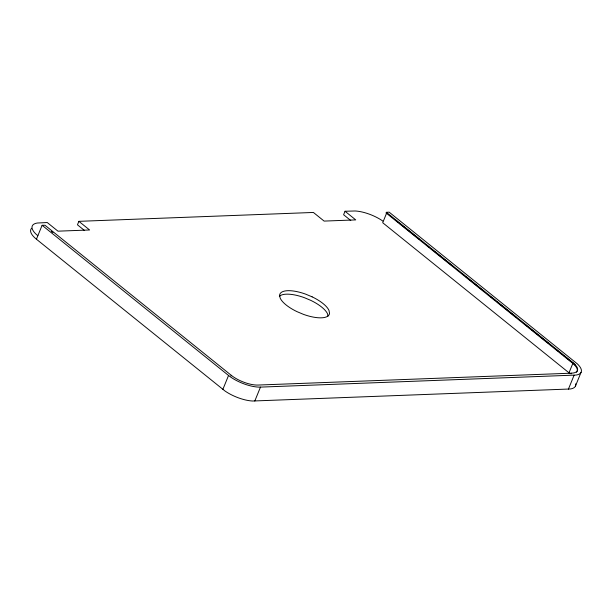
<?xml version="1.0" encoding="UTF-8"?>
<svg xmlns="http://www.w3.org/2000/svg" width="612" height="612" viewBox="0 0 612 612"><rect width="100%" height="100%" fill="white"/><g stroke="black" fill="none" stroke-linecap="round" stroke-linejoin="round"><path stroke-width="0.92" d="M575.655 383.839A24.281 8.935 22.2 0 1 570.384 388.98L252.557 401.021A24.281 8.935 22.2 0 1 224.918 390.946L36.429 239.215L42.113 225.292L44.997 225.254L231.26 375.309A20.227 7.443 22.2 0 0 258.012 385.055L571.447 373.182A20.227 7.443 22.2 0 0 572.687 362.373L386.424 212.318L386.141 213.014L572.404 363.069A20.227 7.443 22.2 0 1 576.45 372.234M350.745 220.496L343.6 214.743L345.023 211.255L355.74 219.892L324.115 221.093L313.398 212.456L78.879 221.337L77.456 224.818L84.601 230.579M222.86 389.408L228.544 375.477L42.113 225.292M230.976 376.005L231.26 375.309M254.783 401.044L260.475 387.113L576.068 375.057A24.281 8.935 22.2 0 0 577.346 363.88L389.14 212.142L386.424 212.318M572.404 363.069L572.687 362.373M570.086 373.741A21.015 7.734 22.2 0 0 568.992 372.815L572.977 363.061L566.299 357.683M571.164 373.878L571.447 373.182M568.41 389.163L574.094 375.233M575.387 386.233L581.071 372.303M386.141 213.014L386.685 212.976L382.707 222.73L568.999 372.815M345.023 211.255L355.174 210.979A24.281 8.935 22.2 0 1 382.821 221.054M260.475 387.113L258.241 387.09A24.281 8.935 22.2 0 1 230.602 377.015L228.544 375.477M396.331 220.756L397.815 221.949M399.299 223.143L419.342 239.292M427.505 245.863L428.989 247.064M431.215 248.855L432.699 250.048M434.183 251.249L451.258 265.004M462.389 273.969L463.873 275.163M465.357 276.364L483.916 291.312M490.594 296.69L492.079 297.883M493.563 299.084L495.047 300.278M497.273 302.076L498.757 303.269M500.241 304.462L516.566 317.62M525.478 324.796L526.963 325.989M528.447 327.183L529.931 328.384M531.415 329.577L548.482 343.332M556.652 349.911L558.136 351.104M559.62 352.298L561.847 354.096M563.331 355.289L564.815 356.482M78.879 221.337L89.597 229.974L57.972 231.168L47.254 222.538L37.355 223.02A24.281 8.935 22.2 0 0 36.077 234.189L37.852 235.735M51.393 231.328L52.877 232.522M36.429 239.215L34.654 237.67A24.281 8.935 22.2 0 1 31.648 228.284M327.994 316.144L327.573 313.918A26.698 9.83 22.2 0 0 310.735 300.354L304.309 297.654A26.698 9.83 22.2 0 0 279.34 296.338M572.977 363.061A21.015 7.734 22.2 0 1 575.487 365.372M312.158 296.866L305.732 294.173A26.698 9.83 22.2 0 0 279.608 295.16L280.166 298.082A26.698 9.83 22.2 0 0 297.004 311.646L303.43 314.346A26.698 9.83 22.2 0 0 329.547 313.359L328.996 310.437A26.698 9.83 22.2 0 0 312.158 296.866"/></g></svg>
